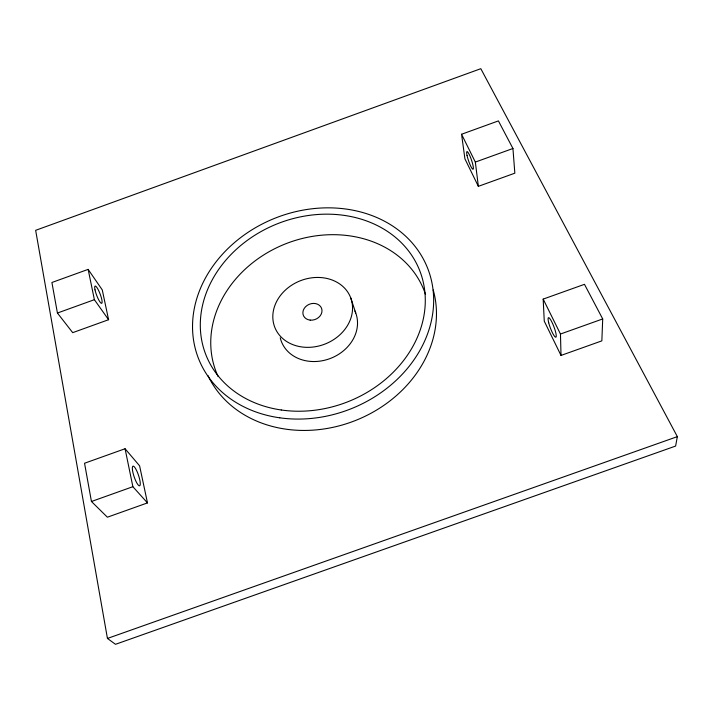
<?xml version="1.0" encoding="UTF-8"?>
<svg xmlns="http://www.w3.org/2000/svg" width="713" height="713" viewBox="0 0 713 713"><rect width="100%" height="100%" fill="white"/><g stroke="black" fill="none" stroke-linecap="round" stroke-linejoin="round"><path stroke-width="1.07" d="M602.708 318.943L601.852 340.867L561.015 355.439L544.269 321.189L543.172 299.103L584.473 284.327L602.708 318.943L560.463 334.032L561.015 355.439M677.35 436.632L675.612 446.071L115.497 644.311L107.44 638.447L35.65 230.326L480.812 68.689L677.35 436.632L107.44 638.447M88.145 269.38L51.915 282.491L57.423 313.034L72.708 332.65L108.59 319.709L102.262 289.897L88.145 269.38L94.383 299.683L108.59 319.709M461.561 134.249L498.414 120.907L512.941 148.5L514.839 173.179L478.361 186.334L464.921 158.847L461.561 134.249L475.339 162.083L478.361 186.334M57.423 313.034L94.383 299.683M475.339 162.083L512.941 148.5M125.069 448.744L84.544 463.245L91.442 501.497L107.387 517.201L147.475 502.906L139.605 465.83L125.069 448.744L132.876 486.703L147.475 502.906M91.442 501.497L132.876 486.703M543.172 299.103L560.463 334.032M350.76 297.972A40.721 33.966 -21.6 0 1 303.881 347.186A40.721 33.966 -21.6 0 1 283.4 292.036A40.721 33.966 -21.6 0 1 350.76 297.972L355.742 312.998M218.133 376.58A111.665 94.152 -21.6 0 1 285.565 243.837A111.665 94.152 -21.6 0 1 425.554 294.505M433.21 289.95A120.773 101.469 -21.6 0 1 353.666 421.196A120.773 101.469 -21.6 0 1 208 375.608M354.905 310.984A39.821 33.529 -21.6 0 1 329.415 358.808A39.821 33.529 -21.6 0 1 280.236 337.793M467.042 155.461A9.349 1.506 71 0 0 472.853 169.248A9.349 1.506 71 0 0 470.152 156.53A9.349 1.506 71 0 0 467.042 155.461M548.707 322.775A10.454 1.881 69.3 0 0 555.784 337.231A10.454 1.881 69.3 0 0 552.005 322.294A10.454 1.881 69.3 0 0 548.707 322.775M132.458 469.876A10.365 2.308 71.4 0 0 139.062 485.74A10.365 2.308 71.4 0 0 137.422 472.371A10.365 2.308 71.4 0 0 132.458 469.876M95.016 289.861A9.278 1.854 69.2 0 0 101.424 303.355A9.278 1.854 69.2 0 0 98.759 290.788A9.278 1.854 69.2 0 0 95.016 289.861M279.808 417.818A123.144 102.601 -21.6 0 0 430.099 275.387A123.144 102.601 -21.6 0 0 229.399 247.17A123.144 102.601 -21.6 0 0 279.808 417.818M281.279 409.993A114.9 95.711 -21.6 0 0 422.078 277.553A114.9 95.711 -21.6 0 0 235.04 250.548A114.9 95.711 -21.6 0 0 281.279 409.993M310.182 320.119A9.768 8.146 -21.6 0 0 321.616 308.444A9.768 8.146 -21.6 0 0 305.521 306.795A9.768 8.146 -21.6 0 0 310.182 320.119"/></g></svg>
